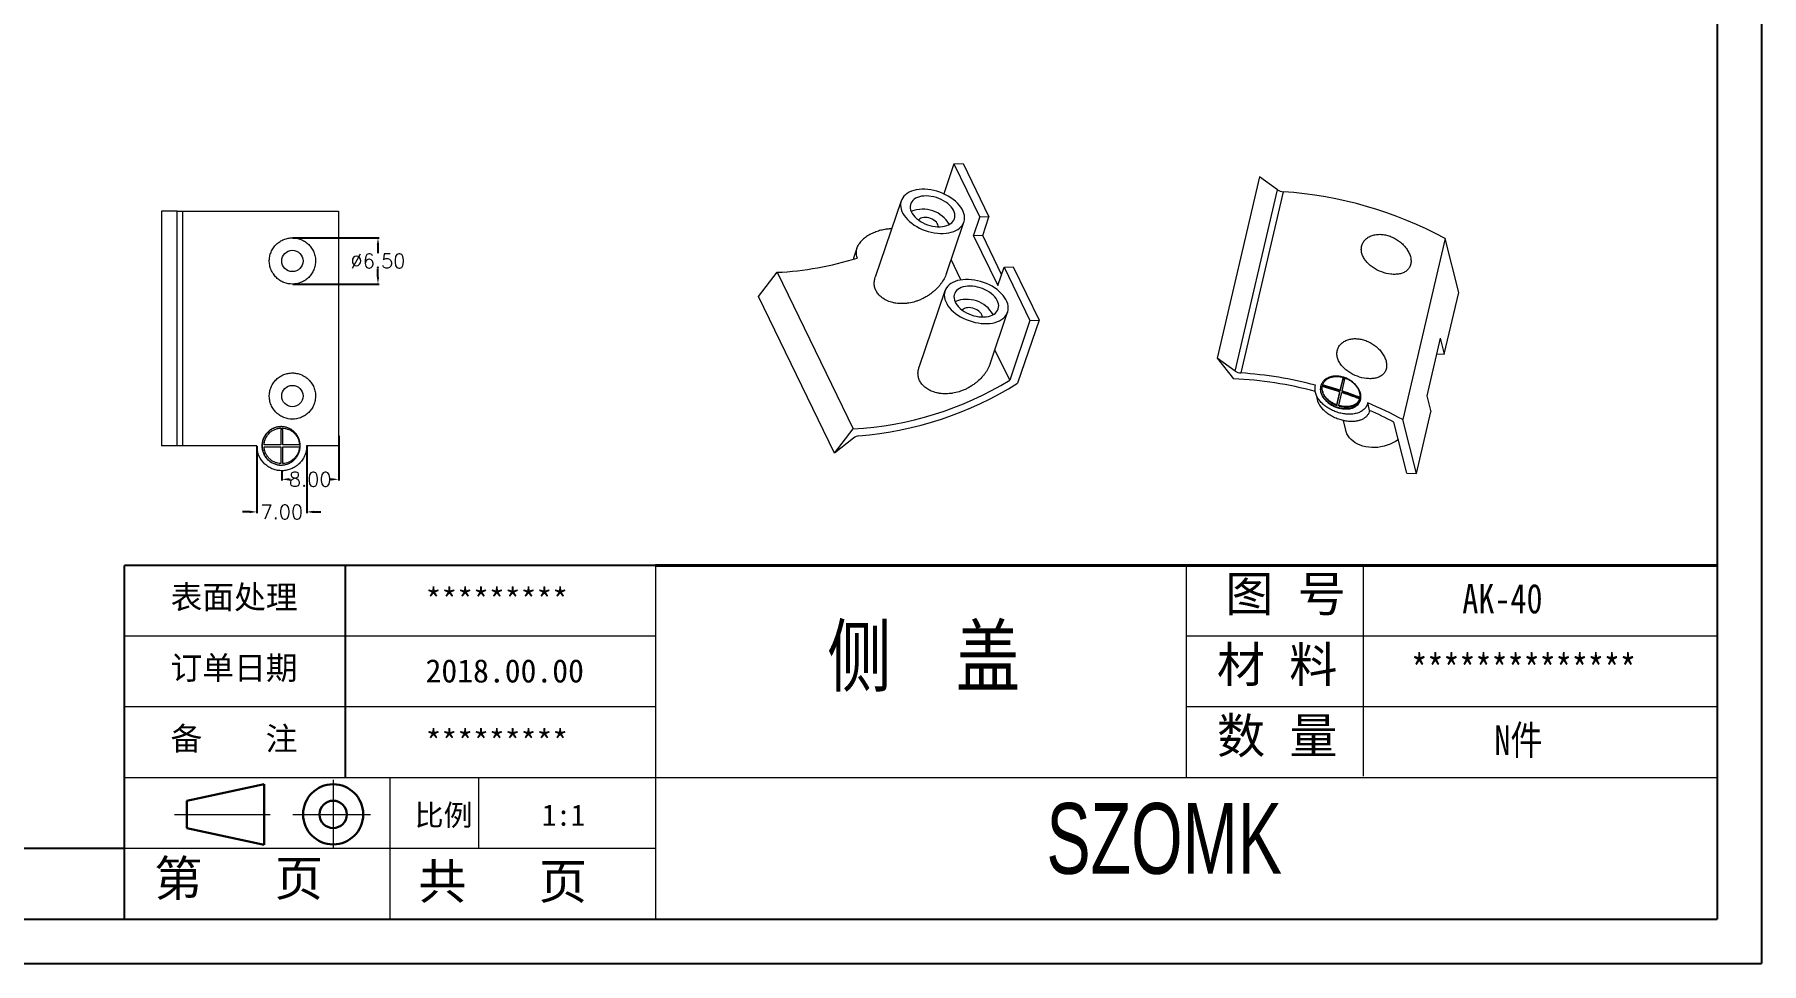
# Model space of a CAD drawing. Header units: inches. Extents: x 3440 to 5010, y 1126 to 1518.
# Drawn here: x 3566.6 to 3809.4, y 1125.7 to 1256.3 of the extents above; entities that cross this region are included whole.
import ezdxf

# ---------------------------------------------------------------- set-up
doc = ezdxf.new("R2010")
doc.units = ezdxf.units.IN
doc.header["$LTSCALE"] = 15
doc.linetypes.add('CENTER2', pattern=[28.575, 19.05, -3.175, 3.175, -3.175])
doc.layers.add('文字', color=81, linetype='Continuous')
for name, color, linetype, lineweight in [('粗实线', 7, 'Continuous', 30), ('细实线', 3, 'Continuous', 9), ('细点划线', 2, 'CENTER2', 9)]:
    doc.layers.add(name, color=color, linetype=linetype, lineweight=lineweight)
doc.styles.get("Standard").update_dxf_attribs({"font": 'txt', "bigfont": 'gbcbig.shx'})
doc.styles.add('宋体', font='', dxfattribs={"width": 0.8, "height": 3.5})
doc.styles.add('长仿宋', font='', dxfattribs={"width": 0.7, "height": 4})
doc.styles.get('宋体').set_extended_font_data('SimSun')
doc.styles.get('长仿宋').set_extended_font_data('SimSun')
doc.dimstyles.new('2.5', dxfattribs={"dimtxt": 2, "dimasz": 1, "dimexe": 0.18, "dimexo": 0.0625, "dimgap": 0.09, "dimtad": 0, "dimtih": 1, "dimtoh": 1, "dimzin": 0, "dimdsep": 46, "dimtxsty": 'Standard', "dimcen": 1, "dimadec": 0, "dimazin": 2, "dimtfac": 1, "dimtofl": 0, "dimtmove": 0, "dimatfit": 3, "dimfxl": 0, "dimtolj": 1, "dimtzin": 0, "dimarcsym": 0})

# ---------------------------------------------------------------- blocks, each defined once
blk = doc.blocks.new('*D382')
at = {"color": 0, "lineweight": -2, "transparency": 16777216}
for p, q in [((3597.85, 1198.39), (3597.85, 1188.98)), ((3604.85, 1198.39), (3604.85, 1188.98)), ((3596.85, 1189.16), (3595.85, 1189.16)), ((3605.85, 1189.16), (3606.85, 1189.16))]:
    blk.add_line(p, q, dxfattribs=at)
at = {"color": 0, "transparency": 16777216}
for points in [[(3596.85, 1189.33), (3596.85, 1188.99), (3597.85, 1189.16)], [(3605.85, 1189.33), (3605.85, 1188.99), (3604.85, 1189.16)]]:
    blk.add_solid(points, dxfattribs=at)
at = {"layer": 'Defpoints', "color": 0, "transparency": 16777216}
for p in [(3597.85, 1198.45), (3604.85, 1198.45), (3604.85, 1189.16)]:
    blk.add_point(p, dxfattribs=at)
at = {"color": 0, "transparency": 16777216, "insert": (3601.35, 1189.16), "char_height": 2, "attachment_point": 5}
blk.add_mtext('\\A1;7.00', dxfattribs=at)
blk = doc.blocks.new('*D387')
at = {"color": 0, "lineweight": -2, "transparency": 16777216}
for p, q in [((3602.91, 1227.7), (3615.05, 1227.7)), ((3614.87, 1226.7), (3614.87, 1225.54)), ((3614.87, 1222.2), (3614.87, 1223.36)), ((3602.91, 1221.2), (3615.05, 1221.2))]:
    blk.add_line(p, q, dxfattribs=at)
at = {"color": 0, "transparency": 16777216}
for points in [[(3614.71, 1226.7), (3615.04, 1226.7), (3614.87, 1227.7)], [(3614.71, 1222.2), (3615.04, 1222.2), (3614.87, 1221.2)]]:
    blk.add_solid(points, dxfattribs=at)
at = {"layer": 'Defpoints', "color": 0, "transparency": 16777216}
for p in [(3602.85, 1227.7), (3602.85, 1221.2), (3614.87, 1221.2)]:
    blk.add_point(p, dxfattribs=at)
at = {"color": 0, "transparency": 16777216, "insert": (3614.87, 1224.45), "char_height": 2, "attachment_point": 5}
blk.add_mtext('\\A1;%%C6.50', dxfattribs=at)
blk = doc.blocks.new('*D388')
at = {"color": 0, "lineweight": -2, "transparency": 16777216}
for p, q in [((3609.35, 1199.88), (3609.35, 1193.56)), ((3601.35, 1194.89), (3601.35, 1193.56)), ((3602.35, 1193.74), (3602.59, 1193.74)), ((3608.35, 1193.74), (3608.1, 1193.74))]:
    blk.add_line(p, q, dxfattribs=at)
at = {"color": 0, "transparency": 16777216}
for points in [[(3602.35, 1193.91), (3602.35, 1193.57), (3601.35, 1193.74)], [(3608.35, 1193.91), (3608.35, 1193.57), (3609.35, 1193.74)]]:
    blk.add_solid(points, dxfattribs=at)
at = {"layer": 'Defpoints', "color": 0, "transparency": 16777216}
for p in [(3609.35, 1199.94), (3601.35, 1194.95), (3609.35, 1193.74)]:
    blk.add_point(p, dxfattribs=at)
at = {"color": 0, "transparency": 16777216, "insert": (3605.35, 1193.74), "char_height": 2, "attachment_point": 5}
blk.add_mtext('\\A1;8.00', dxfattribs=at)

msp = doc.modelspace()

# ---------------------------------------------------------------- linework, layer by layer
for p, q in [((3809.392, 1386.93), (3809.392, 1125.657)), ((3803.171, 1380.709), (3803.171, 1131.877)), ((3653.872, 1181.644), (3579.223, 1181.644)), ((3579.223, 1131.877), (3579.223, 1181.644)), ((3610.327, 1151.784), (3610.327, 1181.644)), ((3579.223, 1141.831), (3449.438, 1141.831)), ((3449.438, 1131.877), (3803.171, 1131.877)), ((3439.877, 1125.657), (3809.392, 1125.657)), ((3439.877, 1125.657), (3610.949, 1125.657))]:
    msp.add_line(p, q)
at = {"color": 7, "linetype": 'Continuous', "lineweight": 15}
for p, q in [((3695.862, 1238.112), (3694.428, 1233.888)), ((3695.862, 1238.112), (3697.138, 1238.155)), ((3695.862, 1238.112), (3699.505, 1230.604)), ((3697.138, 1238.155), (3700.781, 1230.648)), ((3738.805, 1236.28), (3732.851, 1210.801)), ((3741.367, 1234.449), (3738.805, 1236.28)), ((3735.413, 1208.97), (3741.367, 1234.449)), ((3742.146, 1234.181), (3736.192, 1208.702)), ((3586.643, 1231.45), (3584.459, 1231.45)), ((3584.459, 1231.45), (3584.459, 1198.45)), ((3586.643, 1198.45), (3586.643, 1231.45)), ((3586.643, 1231.45), (3587.383, 1231.45)), ((3587.383, 1231.45), (3587.383, 1198.45)), ((3587.383, 1231.45), (3609.347, 1231.45)), ((3609.347, 1231.45), (3609.347, 1198.45)), ((3688.444, 1232.917), (3684.788, 1222.149)), ((3694.786, 1222.668), (3697.25, 1229.928)), ((3698.621, 1228), (3699.505, 1230.604)), ((3700.781, 1230.648), (3699.505, 1230.604)), ((3699.897, 1228.043), (3700.781, 1230.648)), ((3682.19, 1226.249), (3681.811, 1225.13)), ((3699.897, 1228.043), (3698.621, 1228)), ((3698.621, 1228), (3702.021, 1220.993)), ((3702.555, 1222.566), (3699.897, 1228.043)), ((3764.912, 1227.612), (3758.957, 1202.133)), ((3766.833, 1220.038), (3764.912, 1227.612)), ((3696.843, 1221.785), (3695.456, 1224.643)), ((3668.359, 1219.453), (3670.989, 1222.852)), ((3670.989, 1222.852), (3681.676, 1200.831)), ((3702.021, 1220.993), (3702.905, 1223.598)), ((3702.905, 1223.598), (3704.182, 1223.641)), ((3702.905, 1223.598), (3706.549, 1216.09)), ((3704.182, 1223.641), (3707.825, 1216.133)), ((3679.046, 1197.432), (3668.359, 1219.453)), ((3694.597, 1220.238), (3690.942, 1209.47)), ((3764.804, 1211.352), (3766.833, 1220.038)), ((3700.939, 1209.989), (3703.403, 1217.249)), ((3706.549, 1216.09), (3703.691, 1207.673)), ((3707.825, 1216.133), (3704.809, 1207.249)), ((3706.549, 1216.09), (3707.825, 1216.133)), ((3703.691, 1207.673), (3701.609, 1211.964)), ((3764.24, 1213.572), (3762.346, 1205.465)), ((3764.24, 1213.572), (3764.804, 1211.352)), ((3732.851, 1210.801), (3735.164, 1207.884)), ((3735.413, 1208.97), (3732.851, 1210.801)), ((3763.731, 1211.394), (3764.804, 1211.352)), ((3747.693, 1207.015), (3747.728, 1206.878)), ((3750.523, 1207.932), (3750.135, 1206.272)), ((3750.171, 1206.131), (3750.559, 1207.792)), ((3750.449, 1206.167), (3750.838, 1207.828)), ((3750.559, 1207.792), (3750.523, 1207.932)), ((3746.7, 1205.922), (3746.941, 1204.971)), ((3747.676, 1206.144), (3747.71, 1206.007)), ((3750.081, 1206.04), (3749.657, 1204.229)), ((3749.693, 1204.088), (3750.116, 1205.899)), ((3749.972, 1204.125), (3750.395, 1205.936)), ((3750.116, 1205.899), (3750.081, 1206.04)), ((3750.171, 1206.131), (3750.135, 1206.272)), ((3750.485, 1206.026), (3750.449, 1206.167)), ((3752.876, 1205.039), (3752.913, 1204.891)), ((3752.926, 1205.782), (3752.889, 1205.929)), ((3752.968, 1205.123), (3752.93, 1205.27)), ((3754.305, 1203.431), (3754.035, 1204.498)), ((3762.346, 1205.465), (3762.909, 1203.245)), ((3749.657, 1204.229), (3749.693, 1204.088)), ((3750.008, 1203.983), (3749.972, 1204.125)), ((3750.581, 1202.012), (3750.925, 1200.655)), ((3760.879, 1194.559), (3758.957, 1202.133)), ((3760.879, 1194.559), (3762.909, 1203.245)), ((3601.497, 1200.75), (3601.197, 1200.75)), ((3601.197, 1200.75), (3601.197, 1198.6)), ((3601.278, 1201.15), (3601.234, 1201.15)), ((3601.497, 1198.6), (3601.497, 1200.75)), ((3679.046, 1197.432), (3681.676, 1200.831)), ((3681.732, 1199.549), (3679.046, 1197.432)), ((3759.521, 1194.612), (3757.7, 1201.788)), ((3586.643, 1198.45), (3584.459, 1198.45)), ((3587.383, 1198.45), (3586.643, 1198.45)), ((3597.847, 1198.45), (3587.383, 1198.45)), ((3601.197, 1198.6), (3598.852, 1198.6)), ((3598.852, 1198.3), (3601.197, 1198.3)), ((3601.197, 1198.3), (3601.197, 1195.954)), ((3603.843, 1198.6), (3601.497, 1198.6)), ((3601.497, 1195.954), (3601.497, 1198.3)), ((3601.497, 1198.3), (3603.843, 1198.3)), ((3609.347, 1198.45), (3604.847, 1198.45)), ((3601.235, 1195.75), (3601.279, 1195.75)), ((3759.521, 1194.612), (3760.879, 1194.559))]:
    msp.add_line(p, q, dxfattribs=at)
at = {"color": 7, "linetype": 'Continuous', "lineweight": 15, "flags": 128}
for points in [[(3694.353, 1228.32), (3694.749, 1228.347), (3695.128, 1228.403), (3695.486, 1228.486), (3695.821, 1228.595), (3696.128, 1228.731), (3696.406, 1228.89), (3696.652, 1229.072), (3696.863, 1229.276), (3697.037, 1229.499), (3697.174, 1229.74), (3697.272, 1229.996), (3697.329, 1230.264), (3697.346, 1230.544), (3697.322, 1230.831), (3697.258, 1231.123), (3697.154, 1231.419), (3697.01, 1231.714), (3696.829, 1232.007), (3696.612, 1232.294), (3696.361, 1232.573), (3696.078, 1232.842), (3695.766, 1233.099), (3695.427, 1233.34), (3695.065, 1233.563), (3694.683, 1233.768), (3694.284, 1233.951), (3693.872, 1234.111), (3693.451, 1234.247), (3693.025, 1234.357), (3692.597, 1234.441), (3692.171, 1234.497), (3691.751, 1234.525), (3691.341, 1234.526), (3690.945, 1234.498), (3690.566, 1234.443), (3690.208, 1234.36), (3689.873, 1234.25), (3689.566, 1234.115), (3689.288, 1233.956), (3689.043, 1233.773), (3688.832, 1233.57), (3688.657, 1233.346), (3688.52, 1233.106), (3688.422, 1232.85), (3688.365, 1232.581), (3688.348, 1232.302), (3688.372, 1232.015), (3688.436, 1231.722), (3688.541, 1231.427), (3688.684, 1231.132), (3688.865, 1230.839), (3689.082, 1230.552), (3689.333, 1230.272), (3689.616, 1230.003), (3689.928, 1229.747), (3690.267, 1229.506), (3690.629, 1229.282), (3691.011, 1229.078), (3691.41, 1228.895), (3691.822, 1228.735), (3692.243, 1228.599), (3692.669, 1228.489), (3693.098, 1228.405), (3693.523, 1228.349), (3693.943, 1228.32), (3694.353, 1228.32)], [(3693.9, 1229.254), (3694.231, 1229.28), (3694.543, 1229.333), (3694.834, 1229.414), (3695.099, 1229.521), (3695.335, 1229.653), (3695.538, 1229.807), (3695.706, 1229.983), (3695.836, 1230.178), (3695.928, 1230.389), (3695.98, 1230.613), (3695.991, 1230.848), (3695.96, 1231.09), (3695.89, 1231.337), (3695.779, 1231.585), (3695.63, 1231.831), (3695.445, 1232.071), (3695.227, 1232.303), (3694.977, 1232.524), (3694.699, 1232.73), (3694.397, 1232.919), (3694.075, 1233.089), (3693.737, 1233.236), (3693.388, 1233.361), (3693.031, 1233.46), (3692.672, 1233.532), (3692.315, 1233.577), (3691.966, 1233.594), (3691.627, 1233.582), (3691.305, 1233.543), (3691.002, 1233.476), (3690.724, 1233.381), (3690.474, 1233.262), (3690.254, 1233.118), (3690.068, 1232.953), (3689.918, 1232.767), (3689.807, 1232.564), (3689.735, 1232.346), (3689.704, 1232.116), (3689.714, 1231.877), (3689.764, 1231.632), (3689.855, 1231.384), (3689.985, 1231.137), (3690.152, 1230.894), (3690.354, 1230.657), (3690.589, 1230.431), (3690.853, 1230.217), (3691.143, 1230.019), (3691.456, 1229.839), (3691.786, 1229.68), (3692.13, 1229.544), (3692.484, 1229.432), (3692.843, 1229.346), (3693.201, 1229.288), (3693.555, 1229.257), (3693.9, 1229.254)], [(3693.667, 1229.253), (3693.655, 1229.397), (3693.603, 1229.566), (3693.511, 1229.736), (3693.381, 1229.9), (3693.218, 1230.054), (3693.026, 1230.195), (3692.811, 1230.317), (3692.579, 1230.418), (3692.336, 1230.494), (3692.09, 1230.543), (3691.848, 1230.564), (3691.616, 1230.556), (3691.401, 1230.52), (3691.21, 1230.456), (3691.047, 1230.366), (3690.919, 1230.253), (3690.876, 1230.2)], [(3700.506, 1215.641), (3700.902, 1215.668), (3701.281, 1215.724), (3701.64, 1215.807), (3701.974, 1215.916), (3702.281, 1216.051), (3702.559, 1216.211), (3702.805, 1216.393), (3703.016, 1216.597), (3703.19, 1216.82), (3703.327, 1217.061), (3703.425, 1217.317), (3703.482, 1217.585), (3703.499, 1217.864), (3703.475, 1218.152), (3703.411, 1218.444), (3703.307, 1218.739), (3703.163, 1219.035), (3702.982, 1219.327), (3702.765, 1219.615), (3702.514, 1219.894), (3702.231, 1220.163), (3701.919, 1220.42), (3701.58, 1220.661), (3701.218, 1220.884), (3700.836, 1221.089), (3700.437, 1221.272), (3700.026, 1221.432), (3699.604, 1221.568), (3699.178, 1221.678), (3698.75, 1221.762), (3698.324, 1221.818), (3697.904, 1221.846), (3697.494, 1221.847), (3697.098, 1221.819), (3696.719, 1221.764), (3696.361, 1221.681), (3696.026, 1221.571), (3695.719, 1221.436), (3695.441, 1221.277), (3695.196, 1221.094), (3694.985, 1220.89), (3694.81, 1220.667), (3694.673, 1220.427), (3694.576, 1220.171), (3694.518, 1219.902), (3694.501, 1219.623), (3694.525, 1219.336), (3694.589, 1219.043), (3694.694, 1218.748), (3694.837, 1218.453), (3695.018, 1218.16), (3695.235, 1217.873), (3695.486, 1217.593), (3695.769, 1217.324), (3696.081, 1217.068), (3696.42, 1216.827), (3696.782, 1216.603), (3697.164, 1216.399), (3697.563, 1216.216), (3697.975, 1216.056), (3698.396, 1215.92), (3698.822, 1215.81), (3699.251, 1215.726), (3699.676, 1215.67), (3700.096, 1215.641), (3700.506, 1215.641)], [(3700.053, 1216.575), (3700.384, 1216.601), (3700.696, 1216.654), (3700.987, 1216.735), (3701.252, 1216.842), (3701.488, 1216.973), (3701.691, 1217.128), (3701.859, 1217.304), (3701.989, 1217.499), (3702.081, 1217.71), (3702.133, 1217.934), (3702.144, 1218.169), (3702.113, 1218.411), (3702.043, 1218.658), (3701.932, 1218.906), (3701.783, 1219.152), (3701.598, 1219.392), (3701.38, 1219.624), (3701.13, 1219.845), (3700.852, 1220.051), (3700.55, 1220.24), (3700.228, 1220.409), (3699.89, 1220.557), (3699.541, 1220.682), (3699.184, 1220.781), (3698.825, 1220.853), (3698.468, 1220.898), (3698.119, 1220.915), (3697.78, 1220.903), (3697.458, 1220.864), (3697.155, 1220.796), (3696.877, 1220.702), (3696.627, 1220.583), (3696.407, 1220.439), (3696.221, 1220.274), (3696.071, 1220.088), (3695.96, 1219.885), (3695.888, 1219.667), (3695.857, 1219.437), (3695.867, 1219.198), (3695.917, 1218.953), (3696.008, 1218.705), (3696.138, 1218.458), (3696.305, 1218.215), (3696.507, 1217.978), (3696.742, 1217.752), (3697.006, 1217.538), (3697.296, 1217.34), (3697.609, 1217.16), (3697.939, 1217.001), (3698.284, 1216.865), (3698.637, 1216.753), (3698.996, 1216.667), (3699.354, 1216.609), (3699.708, 1216.578), (3700.053, 1216.575)], [(3699.82, 1216.574), (3699.808, 1216.718), (3699.756, 1216.887), (3699.664, 1217.056), (3699.534, 1217.221), (3699.371, 1217.375), (3699.179, 1217.516), (3698.964, 1217.638), (3698.732, 1217.739), (3698.489, 1217.815), (3698.243, 1217.864), (3698.001, 1217.885), (3697.769, 1217.877), (3697.554, 1217.84), (3697.363, 1217.776), (3697.2, 1217.687), (3697.072, 1217.574), (3697.029, 1217.521)], [(3747.476, 1207.002), (3747.466, 1206.973), (3747.456, 1206.945)], [(3752.787, 1204.417), (3752.806, 1204.444), (3752.824, 1204.471)], [(3758.323, 1199.334), (3758.293, 1199.313), (3757.939, 1199.077), (3757.562, 1198.866), (3757.166, 1198.682), (3756.754, 1198.526), (3756.331, 1198.399), (3755.899, 1198.303), (3755.463, 1198.239), (3755.026, 1198.208), (3754.594, 1198.208), (3754.169, 1198.241), (3753.755, 1198.307), (3753.356, 1198.404), (3752.977, 1198.532), (3752.619, 1198.689), (3752.287, 1198.875), (3751.984, 1199.087), (3751.712, 1199.323), (3751.473, 1199.582), (3751.271, 1199.861), (3751.106, 1200.158), (3750.98, 1200.469), (3750.925, 1200.655)]]:
    msp.add_lwpolyline(points, dxfattribs=at)
at = {"color": 7, "linetype": 'Continuous', "lineweight": 15}
for centre in [(3602.847, 1224.45), (3602.847, 1205.45)]:
    msp.add_circle(centre, 1.5, dxfattribs=at)
for centre, radius, start, end in [((3742.242, 1235.724), 1.546, 235.56174, 266.44661), ((3738.428, 1178.559), 55.745, 61.63485, 86.1755), ((3691.495, 1227.438), 4.294, 29.93144, 112.56965), ((3669.003, 1266.593), 43.785, 272.59932, 287.626), ((3697.648, 1214.759), 4.294, 29.93144, 112.56965), ((3679.109, 1247.928), 47.167, 273.11884, 301.41075), ((3678.453, 1249.405), 49.717, 274.67161, 302.01371), ((3732.67, 1153.895), 54.046, 74.98137, 87.35442), ((3736.288, 1210.245), 1.546, 235.56174, 266.44661), ((3732.299, 1152.28), 56.556, 75.26731, 86.05319), ((3732.189, 1151.62), 57.286, 71.80113, 74.35386), ((3732.243, 1151.852), 57.286, 71.80113, 74.35386), ((3732.298, 1152.077), 56.932, 71.70385, 74.27485), ((3732.801, 1154.037), 56.734, 71.46297, 71.79784), ((3732.856, 1154.264), 56.379, 71.4317, 71.70043), ((3732.612, 1152.884), 55.953, 68.76723, 71.46876), ((3732.667, 1153.116), 55.953, 68.76723, 71.46876), ((3732.731, 1153.365), 55.573, 68.64543, 71.369), ((3734.375, 1157.267), 51.159, 61.28076, 67.4001), ((3734.673, 1158.539), 48.997, 61.96791, 66.37921), ((3682.621, 1198.425), 1.433, 94.75812, 128.33286)]:
    msp.add_arc(centre, radius, start, end, dxfattribs=at)
for points, knots in [([(3687.097, 1228.951), (3686.98, 1228.952), (3686.66, 1228.954), (3686.089, 1228.878), (3685.403, 1228.724), (3684.698, 1228.484), (3684.023, 1228.168), (3683.413, 1227.787), (3682.9, 1227.354), (3682.509, 1226.9), (3682.243, 1226.43), (3682.098, 1225.975), (3682.071, 1225.531), (3682.132, 1225.161), (3682.226, 1224.946), (3682.261, 1224.863)], [0, 0, 0, 0, 0.0451714, 0.1237915, 0.2125935, 0.3013868, 0.3932882, 0.4851412, 0.5715174, 0.657841, 0.73556, 0.8132492, 0.8843447, 0.9554297, 1, 1, 1, 1]), ([(3602.847, 1221.2), (3603.25, 1221.2), (3603.635, 1221.272), (3604.19, 1221.483), (3604.372, 1221.572), (3604.713, 1221.781), (3604.875, 1221.901), (3605.178, 1222.175), (3605.321, 1222.331), (3605.575, 1222.67), (3605.687, 1222.853), (3605.876, 1223.25), (3605.952, 1223.462), (3606.031, 1223.787), (3606.052, 1223.898), (3606.083, 1224.124), (3606.092, 1224.239), (3606.103, 1224.583), (3606.085, 1224.81), (3606.003, 1225.258), (3605.939, 1225.476), (3605.772, 1225.885), (3605.667, 1226.08), (3605.429, 1226.435), (3605.294, 1226.599), (3605, 1226.894), (3604.842, 1227.023), (3604.508, 1227.251), (3604.33, 1227.349), (3603.965, 1227.508), (3603.777, 1227.57), (3603.391, 1227.66), (3603.191, 1227.687), (3602.794, 1227.705), (3602.595, 1227.696), (3602.197, 1227.64), (3601.995, 1227.593), (3601.606, 1227.46), (3601.418, 1227.376), (3601.055, 1227.169), (3600.878, 1227.044), (3600.553, 1226.761), (3600.404, 1226.604), (3600.136, 1226.255), (3600.017, 1226.062), (3599.822, 1225.658), (3599.745, 1225.446), (3599.636, 1225.002), (3599.605, 1224.773), (3599.592, 1224.317), (3599.61, 1224.085), (3599.693, 1223.636), (3599.757, 1223.418), (3599.93, 1222.999), (3600.038, 1222.8), (3600.288, 1222.434), (3600.432, 1222.264), (3600.745, 1221.962), (3600.913, 1221.829), (3601.272, 1221.599), (3601.46, 1221.503), (3602.037, 1221.275), (3602.445, 1221.2), (3602.847, 1221.2)], [0, 0, 0, 0, 0.0625, 0.0625, 0.09375, 0.09375, 0.125, 0.125, 0.15625, 0.15625, 0.1875, 0.1875, 0.21875, 0.21875, 0.234375, 0.234375, 0.25, 0.25, 0.28125, 0.28125, 0.3125, 0.3125, 0.34375, 0.34375, 0.375, 0.375, 0.40625, 0.40625, 0.4375, 0.4375, 0.46875, 0.46875, 0.5, 0.5, 0.53125, 0.53125, 0.5625, 0.5625, 0.59375, 0.59375, 0.625, 0.625, 0.65625, 0.65625, 0.6875, 0.6875, 0.71875, 0.71875, 0.75, 0.75, 0.78125, 0.78125, 0.8125, 0.8125, 0.84375, 0.84375, 0.875, 0.875, 0.90625, 0.90625, 0.9375, 0.9375, 1, 1, 1, 1]), ([(3756.006, 1222.901), (3756.432, 1222.744), (3756.855, 1222.642), (3757.486, 1222.571), (3757.697, 1222.561), (3758.1, 1222.572), (3758.295, 1222.593), (3758.671, 1222.667), (3758.854, 1222.721), (3759.189, 1222.864), (3759.342, 1222.952), (3759.619, 1223.169), (3759.739, 1223.295), (3759.884, 1223.508), (3759.927, 1223.583), (3760.001, 1223.742), (3760.032, 1223.827), (3760.105, 1224.088), (3760.127, 1224.271), (3760.119, 1224.657), (3760.089, 1224.856), (3759.981, 1225.253), (3759.903, 1225.453), (3759.71, 1225.839), (3759.595, 1226.028), (3759.331, 1226.391), (3759.185, 1226.562), (3758.867, 1226.885), (3758.694, 1227.039), (3758.332, 1227.318), (3758.143, 1227.445), (3757.748, 1227.673), (3757.541, 1227.774), (3757.123, 1227.945), (3756.911, 1228.015), (3756.48, 1228.123), (3756.259, 1228.161), (3755.825, 1228.2), (3755.612, 1228.201), (3755.194, 1228.168), (3754.986, 1228.132), (3754.595, 1228.023), (3754.411, 1227.951), (3754.069, 1227.769), (3753.909, 1227.658), (3753.634, 1227.408), (3753.516, 1227.268), (3753.323, 1226.959), (3753.249, 1226.792), (3753.153, 1226.444), (3753.129, 1226.259), (3753.134, 1225.886), (3753.162, 1225.699), (3753.267, 1225.32), (3753.343, 1225.132), (3753.538, 1224.769), (3753.658, 1224.59), (3753.93, 1224.253), (3754.082, 1224.094), (3754.416, 1223.793), (3754.597, 1223.652), (3755.162, 1223.269), (3755.579, 1223.058), (3756.006, 1222.901)], [0, 0, 0, 0, 0.0625, 0.0625, 0.09375, 0.09375, 0.125, 0.125, 0.15625, 0.15625, 0.1875, 0.1875, 0.21875, 0.21875, 0.234375, 0.234375, 0.25, 0.25, 0.28125, 0.28125, 0.3125, 0.3125, 0.34375, 0.34375, 0.375, 0.375, 0.40625, 0.40625, 0.4375, 0.4375, 0.46875, 0.46875, 0.5, 0.5, 0.53125, 0.53125, 0.5625, 0.5625, 0.59375, 0.59375, 0.625, 0.625, 0.65625, 0.65625, 0.6875, 0.6875, 0.71875, 0.71875, 0.75, 0.75, 0.78125, 0.78125, 0.8125, 0.8125, 0.84375, 0.84375, 0.875, 0.875, 0.90625, 0.90625, 0.9375, 0.9375, 1, 1, 1, 1]), ([(3681.823, 1225.126), (3681.787, 1225.034), (3681.732, 1224.896), (3681.729, 1224.756), (3681.727, 1224.71)], [0, 0, 0, 0, 0.6690838, 1, 1, 1, 1]), ([(3690.863, 1218.892), (3690.718, 1218.84), (3690.278, 1218.682), (3689.665, 1218.541), (3689.05, 1218.465), (3688.588, 1218.443), (3688.132, 1218.456), (3687.68, 1218.506), (3687.259, 1218.589), (3686.744, 1218.737), (3686.281, 1218.938), (3685.878, 1219.184), (3685.529, 1219.446), (3685.24, 1219.738), (3685.014, 1220.056), (3684.833, 1220.381), (3684.713, 1220.722), (3684.655, 1221.074), (3684.638, 1221.429), (3684.678, 1221.789), (3684.761, 1222.058), (3684.789, 1222.149)], [0, 0, 0, 0, 0.0464831, 0.1409081, 0.1889965, 0.2354894, 0.2829853, 0.330477, 0.3790663, 0.4208518, 0.5061078, 0.549734, 0.5878157, 0.6653897, 0.7049943, 0.7413925, 0.8154506, 0.8531995, 0.8892978, 0.9626805, 1, 1, 1, 1]), ([(3694.786, 1222.668), (3694.743, 1222.551), (3694.61, 1222.19), (3694.349, 1221.716), (3694.034, 1221.258), (3693.679, 1220.813), (3693.275, 1220.396), (3692.8, 1219.991), (3692.383, 1219.681), (3691.907, 1219.382), (3691.401, 1219.112), (3691.043, 1218.965), (3690.863, 1218.892)], [0, 0, 0, 0, 0.0726653, 0.2244602, 0.3017221, 0.3777099, 0.5315972, 0.6095852, 0.7052346, 0.8016152, 0.9003767, 1, 1, 1, 1]), ([(3752.577, 1208.231), (3753.004, 1208.074), (3753.427, 1207.972), (3754.058, 1207.901), (3754.268, 1207.891), (3754.672, 1207.902), (3754.867, 1207.923), (3755.243, 1207.997), (3755.426, 1208.051), (3755.76, 1208.194), (3755.914, 1208.282), (3756.191, 1208.499), (3756.311, 1208.625), (3756.456, 1208.838), (3756.498, 1208.914), (3756.572, 1209.073), (3756.604, 1209.157), (3756.677, 1209.418), (3756.699, 1209.601), (3756.691, 1209.988), (3756.66, 1210.187), (3756.553, 1210.583), (3756.475, 1210.783), (3756.282, 1211.17), (3756.166, 1211.358), (3755.902, 1211.721), (3755.757, 1211.892), (3755.439, 1212.216), (3755.266, 1212.369), (3754.904, 1212.648), (3754.715, 1212.775), (3754.32, 1213.003), (3754.113, 1213.105), (3753.695, 1213.275), (3753.482, 1213.345), (3753.051, 1213.453), (3752.83, 1213.491), (3752.397, 1213.53), (3752.184, 1213.532), (3751.766, 1213.498), (3751.558, 1213.462), (3751.166, 1213.353), (3750.983, 1213.281), (3750.641, 1213.099), (3750.481, 1212.988), (3750.206, 1212.738), (3750.088, 1212.598), (3749.894, 1212.289), (3749.821, 1212.122), (3749.725, 1211.774), (3749.701, 1211.589), (3749.706, 1211.217), (3749.734, 1211.029), (3749.839, 1210.65), (3749.915, 1210.462), (3750.11, 1210.099), (3750.229, 1209.921), (3750.502, 1209.583), (3750.654, 1209.424), (3750.988, 1209.123), (3751.169, 1208.982), (3751.734, 1208.599), (3752.151, 1208.388), (3752.577, 1208.231)], [0, 0, 0, 0, 0.0625, 0.0625, 0.09375, 0.09375, 0.125, 0.125, 0.15625, 0.15625, 0.1875, 0.1875, 0.21875, 0.21875, 0.234375, 0.234375, 0.25, 0.25, 0.28125, 0.28125, 0.3125, 0.3125, 0.34375, 0.34375, 0.375, 0.375, 0.40625, 0.40625, 0.4375, 0.4375, 0.46875, 0.46875, 0.5, 0.5, 0.53125, 0.53125, 0.5625, 0.5625, 0.59375, 0.59375, 0.625, 0.625, 0.65625, 0.65625, 0.6875, 0.6875, 0.71875, 0.71875, 0.75, 0.75, 0.78125, 0.78125, 0.8125, 0.8125, 0.84375, 0.84375, 0.875, 0.875, 0.90625, 0.90625, 0.9375, 0.9375, 1, 1, 1, 1]), ([(3697.016, 1206.213), (3696.871, 1206.161), (3696.431, 1206.003), (3695.818, 1205.862), (3695.203, 1205.786), (3694.741, 1205.764), (3694.286, 1205.777), (3693.833, 1205.827), (3693.412, 1205.91), (3692.897, 1206.058), (3692.434, 1206.259), (3692.031, 1206.504), (3691.682, 1206.767), (3691.393, 1207.059), (3691.167, 1207.376), (3690.986, 1207.702), (3690.866, 1208.043), (3690.808, 1208.395), (3690.791, 1208.75), (3690.831, 1209.11), (3690.914, 1209.379), (3690.942, 1209.47)], [0, 0, 0, 0, 0.04648307, 0.14090806, 0.1889965, 0.23548941, 0.28298527, 0.33047698, 0.37906628, 0.42085176, 0.50610783, 0.54973403, 0.58781574, 0.66538966, 0.70499427, 0.7413925, 0.81545059, 0.85319953, 0.88929779, 0.96268049, 1, 1, 1, 1]), ([(3700.939, 1209.989), (3700.896, 1209.872), (3700.763, 1209.511), (3700.502, 1209.037), (3700.187, 1208.579), (3699.832, 1208.134), (3699.428, 1207.717), (3698.953, 1207.312), (3698.536, 1207.002), (3698.06, 1206.702), (3697.554, 1206.432), (3697.196, 1206.286), (3697.016, 1206.213)], [0, 0, 0, 0, 0.0726653, 0.2244602, 0.3017221, 0.3777099, 0.5315972, 0.6095852, 0.7052346, 0.8016152, 0.9003767, 1, 1, 1, 1]), ([(3602.847, 1202.2), (3603.25, 1202.2), (3603.635, 1202.272), (3604.19, 1202.483), (3604.372, 1202.572), (3604.713, 1202.781), (3604.875, 1202.901), (3605.178, 1203.175), (3605.321, 1203.331), (3605.575, 1203.67), (3605.687, 1203.853), (3605.876, 1204.25), (3605.952, 1204.462), (3606.031, 1204.787), (3606.052, 1204.898), (3606.083, 1205.124), (3606.092, 1205.239), (3606.103, 1205.583), (3606.085, 1205.81), (3606.003, 1206.258), (3605.939, 1206.476), (3605.772, 1206.885), (3605.667, 1207.08), (3605.429, 1207.435), (3605.294, 1207.599), (3605, 1207.894), (3604.842, 1208.023), (3604.508, 1208.251), (3604.33, 1208.349), (3603.965, 1208.508), (3603.777, 1208.57), (3603.391, 1208.66), (3603.191, 1208.687), (3602.794, 1208.705), (3602.595, 1208.696), (3602.197, 1208.64), (3601.995, 1208.593), (3601.606, 1208.46), (3601.418, 1208.376), (3601.055, 1208.169), (3600.878, 1208.044), (3600.553, 1207.761), (3600.404, 1207.604), (3600.136, 1207.255), (3600.017, 1207.062), (3599.822, 1206.658), (3599.745, 1206.446), (3599.636, 1206.002), (3599.605, 1205.773), (3599.592, 1205.317), (3599.61, 1205.085), (3599.693, 1204.636), (3599.757, 1204.418), (3599.93, 1203.999), (3600.038, 1203.8), (3600.288, 1203.434), (3600.432, 1203.264), (3600.745, 1202.962), (3600.913, 1202.829), (3601.272, 1202.599), (3601.46, 1202.503), (3602.037, 1202.275), (3602.445, 1202.2), (3602.847, 1202.2)], [0, 0, 0, 0, 0.0625, 0.0625, 0.09375, 0.09375, 0.125, 0.125, 0.15625, 0.15625, 0.1875, 0.1875, 0.21875, 0.21875, 0.234375, 0.234375, 0.25, 0.25, 0.28125, 0.28125, 0.3125, 0.3125, 0.34375, 0.34375, 0.375, 0.375, 0.40625, 0.40625, 0.4375, 0.4375, 0.46875, 0.46875, 0.5, 0.5, 0.53125, 0.53125, 0.5625, 0.5625, 0.59375, 0.59375, 0.625, 0.625, 0.65625, 0.65625, 0.6875, 0.6875, 0.71875, 0.71875, 0.75, 0.75, 0.78125, 0.78125, 0.8125, 0.8125, 0.84375, 0.84375, 0.875, 0.875, 0.90625, 0.90625, 0.9375, 0.9375, 1, 1, 1, 1]), ([(3754.035, 1204.498), (3753.99, 1204.308), (3753.92, 1204.134), (3753.729, 1203.815), (3753.607, 1203.67), (3753.327, 1203.42), (3753.167, 1203.313), (3752.817, 1203.136), (3752.629, 1203.066), (3752.229, 1202.961), (3752.017, 1202.926), (3751.585, 1202.89), (3751.363, 1202.888), (3750.908, 1202.916), (3750.676, 1202.946), (3750.216, 1203.034), (3749.986, 1203.093), (3749.526, 1203.241), (3749.299, 1203.33), (3748.861, 1203.532), (3748.649, 1203.646), (3748.239, 1203.903), (3748.043, 1204.045), (3747.685, 1204.347), (3747.521, 1204.509), (3747.074, 1205.029), (3746.855, 1205.408), (3746.673, 1206.001), (3746.638, 1206.198), (3746.62, 1206.59), (3746.637, 1206.787), (3746.682, 1206.976)], [0, 0, 0, 0, 0.0625, 0.0625, 0.125, 0.125, 0.1875, 0.1875, 0.25, 0.25, 0.3125, 0.3125, 0.375, 0.375, 0.4375, 0.4375, 0.5, 0.5, 0.5625, 0.5625, 0.625, 0.625, 0.6875, 0.6875, 0.75, 0.75, 0.875, 0.875, 0.9375, 0.9375, 1, 1, 1, 1]), ([(3747.468, 1206.94), (3747.45, 1206.898), (3747.371, 1206.722), (3747.352, 1206.372), (3747.415, 1205.917), (3747.601, 1205.465), (3747.887, 1205.041), (3748.258, 1204.657), (3748.695, 1204.324), (3749.181, 1204.049), (3749.699, 1203.84), (3750.231, 1203.697), (3750.763, 1203.627), (3751.279, 1203.633), (3751.765, 1203.717), (3752.199, 1203.887), (3752.553, 1204.118), (3752.71, 1204.328), (3752.78, 1204.423)], [0, 0, 0, 0, 0.0204176, 0.0865349, 0.1526442, 0.2187527, 0.2848557, 0.3509475, 0.4170351, 0.4827318, 0.549201, 0.6152766, 0.6813515, 0.7474323, 0.8135142, 0.8796117, 0.9457246, 1, 1, 1, 1]), ([(3753.064, 1205.085), (3753.057, 1205.034), (3753.046, 1204.983), (3753.015, 1204.863), (3752.992, 1204.794), (3752.95, 1204.694), (3752.935, 1204.662), (3752.902, 1204.597), (3752.884, 1204.565), (3752.828, 1204.474), (3752.787, 1204.416), (3752.718, 1204.333), (3752.694, 1204.306), (3752.643, 1204.254), (3752.616, 1204.228), (3752.536, 1204.156), (3752.479, 1204.111), (3752.387, 1204.048), (3752.356, 1204.028), (3752.291, 1203.989), (3752.258, 1203.97), (3752.158, 1203.918), (3752.088, 1203.887), (3751.98, 1203.845), (3751.943, 1203.832), (3751.867, 1203.807), (3751.828, 1203.795), (3751.714, 1203.764), (3751.635, 1203.747), (3751.514, 1203.725), (3751.474, 1203.719), (3751.391, 1203.708), (3751.348, 1203.704), (3751.223, 1203.693), (3751.139, 1203.688), (3750.967, 1203.687), (3750.879, 1203.689), (3750.616, 1203.705), (3750.439, 1203.729), (3750.172, 1203.782), (3750.083, 1203.803), (3749.95, 1203.838), (3749.906, 1203.851), (3749.818, 1203.877), (3749.775, 1203.891), (3749.551, 1203.966), (3749.378, 1204.036), (3749.128, 1204.157), (3749.046, 1204.2), (3748.885, 1204.291), (3748.807, 1204.338), (3748.651, 1204.441), (3748.576, 1204.494), (3748.467, 1204.577), (3748.431, 1204.605), (3748.361, 1204.663), (3748.327, 1204.692), (3748.225, 1204.782), (3748.16, 1204.845), (3748.067, 1204.94), (3748.037, 1204.973), (3747.979, 1205.038), (3747.952, 1205.071), (3747.868, 1205.173), (3747.817, 1205.242), (3747.722, 1205.383), (3747.679, 1205.454), (3747.6, 1205.601), (3747.565, 1205.675), (3747.504, 1205.824), (3747.478, 1205.898), (3747.435, 1206.051), (3747.418, 1206.127), (3747.395, 1206.279), (3747.389, 1206.354), (3747.383, 1206.581), (3747.4, 1206.729), (3747.455, 1206.943), (3747.478, 1207.013), (3747.534, 1207.148), (3747.567, 1207.215), (3747.642, 1207.343), (3747.684, 1207.404), (3747.776, 1207.522), (3747.827, 1207.579), (3747.936, 1207.686), (3747.994, 1207.736), (3748.117, 1207.831), (3748.183, 1207.875), (3748.319, 1207.956), (3748.391, 1207.993), (3748.501, 1208.044), (3748.539, 1208.06), (3748.616, 1208.09), (3748.656, 1208.104), (3748.773, 1208.144), (3748.853, 1208.166), (3748.977, 1208.195), (3749.019, 1208.203), (3749.104, 1208.218), (3749.147, 1208.225), (3749.275, 1208.243), (3749.362, 1208.25), (3749.493, 1208.256), (3749.538, 1208.258), (3749.627, 1208.258), (3749.672, 1208.257), (3749.805, 1208.252), (3749.895, 1208.246), (3750.074, 1208.225), (3750.165, 1208.211), (3750.433, 1208.158), (3750.612, 1208.109), (3750.786, 1208.047), (3750.961, 1207.986), (3751.131, 1207.911), (3751.379, 1207.781), (3751.46, 1207.735), (3751.619, 1207.637), (3751.695, 1207.586), (3751.847, 1207.477), (3751.92, 1207.42), (3752.026, 1207.331), (3752.061, 1207.301), (3752.129, 1207.24), (3752.162, 1207.209), (3752.262, 1207.112), (3752.325, 1207.046), (3752.414, 1206.944), (3752.444, 1206.909), (3752.5, 1206.84), (3752.527, 1206.806), (3752.608, 1206.697), (3752.659, 1206.623), (3752.728, 1206.511), (3752.75, 1206.474), (3752.793, 1206.399), (3752.812, 1206.361), (3752.871, 1206.244), (3752.906, 1206.166), (3752.951, 1206.049), (3752.965, 1206.01), (3752.991, 1205.931), (3753.002, 1205.893), (3753.035, 1205.772), (3753.051, 1205.693), (3753.069, 1205.575), (3753.073, 1205.536), (3753.08, 1205.458), (3753.082, 1205.42), (3753.085, 1205.28), (3753.079, 1205.181), (3753.064, 1205.085)], [0.2391282, 0.2391282, 0.2391282, 0.2391282, 0.25, 0.25, 0.265625, 0.265625, 0.2734375, 0.2734375, 0.28125, 0.28125, 0.296875, 0.296875, 0.3046875, 0.3046875, 0.3125, 0.3125, 0.328125, 0.328125, 0.3359375, 0.3359375, 0.34375, 0.34375, 0.359375, 0.359375, 0.3671875, 0.3671875, 0.375, 0.375, 0.390625, 0.390625, 0.3984375, 0.3984375, 0.40625, 0.40625, 0.421875, 0.421875, 0.4375, 0.4375, 0.46875, 0.46875, 0.484375, 0.484375, 0.4921875, 0.4921875, 0.5, 0.5, 0.53125, 0.53125, 0.546875, 0.546875, 0.5625, 0.5625, 0.578125, 0.578125, 0.5859375, 0.5859375, 0.59375, 0.59375, 0.609375, 0.609375, 0.6171875, 0.6171875, 0.625, 0.625, 0.640625, 0.640625, 0.65625, 0.65625, 0.671875, 0.671875, 0.6875, 0.6875, 0.703125, 0.703125, 0.71875, 0.71875, 0.75, 0.75, 0.765625, 0.765625, 0.78125, 0.78125, 0.796875, 0.796875, 0.8125, 0.8125, 0.828125, 0.828125, 0.84375, 0.84375, 0.859375, 0.859375, 0.8671875, 0.8671875, 0.875, 0.875, 0.890625, 0.890625, 0.8984375, 0.8984375, 0.90625, 0.90625, 0.921875, 0.921875, 0.9296875, 0.9296875, 0.9375, 0.9375, 0.953125, 0.953125, 0.96875, 0.96875, 1, 1, 1, 1.03125, 1.03125, 1.046875, 1.046875, 1.0625, 1.0625, 1.078125, 1.078125, 1.0859375, 1.0859375, 1.09375, 1.09375, 1.109375, 1.109375, 1.1171875, 1.1171875, 1.125, 1.125, 1.140625, 1.140625, 1.1484375, 1.1484375, 1.15625, 1.15625, 1.171875, 1.171875, 1.1796875, 1.1796875, 1.1875, 1.1875, 1.203125, 1.203125, 1.2109375, 1.2109375, 1.21875, 1.21875, 1.2391282, 1.2391282, 1.2391282, 1.2391282]), ([(3749.657, 1204.229), (3749.51, 1204.285), (3749.365, 1204.349), (3749.085, 1204.493), (3748.947, 1204.575), (3748.687, 1204.752), (3748.565, 1204.847), (3748.337, 1205.05), (3748.231, 1205.16), (3748.04, 1205.39), (3747.957, 1205.509), (3747.816, 1205.754), (3747.758, 1205.882), (3747.671, 1206.141), (3747.643, 1206.27), (3747.618, 1206.528), (3747.62, 1206.658), (3747.639, 1206.783)], [0, 0, 0, 0, 0.125, 0.125, 0.25, 0.25, 0.375, 0.375, 0.5, 0.5, 0.625, 0.625, 0.75, 0.75, 0.875, 0.875, 1, 1, 1, 1]), ([(3747.693, 1207.015), (3747.733, 1207.14), (3747.792, 1207.261), (3747.938, 1207.484), (3748.026, 1207.586), (3748.333, 1207.864), (3748.589, 1208.005), (3749.02, 1208.139), (3749.169, 1208.17), (3749.477, 1208.208), (3749.637, 1208.214), (3749.956, 1208.2), (3750.117, 1208.181), (3750.439, 1208.118), (3750.6, 1208.075), (3750.912, 1207.967), (3751.065, 1207.902), (3751.364, 1207.752), (3751.509, 1207.666), (3751.782, 1207.479), (3751.912, 1207.376), (3752.156, 1207.155), (3752.27, 1207.035), (3752.473, 1206.787), (3752.564, 1206.657), (3752.72, 1206.387), (3752.786, 1206.246), (3752.884, 1205.965), (3752.918, 1205.824), (3752.951, 1205.543), (3752.949, 1205.402), (3752.93, 1205.27)], [0, 0, 0, 0, 0.0625, 0.0625, 0.125, 0.125, 0.25, 0.25, 0.3125, 0.3125, 0.375, 0.375, 0.4375, 0.4375, 0.5, 0.5, 0.5625, 0.5625, 0.625, 0.625, 0.6875, 0.6875, 0.75, 0.75, 0.8125, 0.8125, 0.875, 0.875, 0.9375, 0.9375, 1, 1, 1, 1]), ([(3754.305, 1203.431), (3754.266, 1203.301), (3754.187, 1203.041), (3753.969, 1202.708), (3753.689, 1202.429), (3753.343, 1202.201), (3752.938, 1202.03), (3752.459, 1201.911), (3751.916, 1201.858), (3751.294, 1201.878), (3750.627, 1201.984), (3749.925, 1202.184), (3749.232, 1202.475), (3748.585, 1202.847), (3748.016, 1203.288), (3747.555, 1203.765), (3747.215, 1204.27), (3747.015, 1204.674), (3746.966, 1204.911), (3746.953, 1204.974)], [0, 0, 0, 0, 0.0498914, 0.0998003, 0.1494936, 0.1992168, 0.2526232, 0.3060566, 0.3684154, 0.4307932, 0.5012493, 0.5716986, 0.6446138, 0.7174907, 0.7860221, 0.854512, 0.9161747, 0.9778139, 1, 1, 1, 1]), ([(3749.693, 1204.088), (3749.565, 1204.141), (3749.309, 1204.247), (3748.921, 1204.468), (3748.544, 1204.745), (3748.205, 1205.076), (3747.946, 1205.434), (3747.781, 1205.747), (3747.735, 1205.941), (3747.719, 1206.009)], [0, 0, 0, 0, 0.13815617, 0.27628469, 0.44266066, 0.60894712, 0.76333352, 0.91765111, 1, 1, 1, 1]), ([(3752.876, 1205.039), (3752.837, 1204.918), (3752.78, 1204.805), (3752.64, 1204.6), (3752.554, 1204.506), (3752.36, 1204.342), (3752.252, 1204.272), (3752.016, 1204.153), (3751.888, 1204.104), (3751.488, 1203.994), (3751.194, 1203.964), (3750.592, 1203.985), (3750.279, 1204.036), (3749.972, 1204.125)], [0, 0, 0, 0, 0.125, 0.125, 0.25, 0.25, 0.375, 0.375, 0.5, 0.5, 0.75, 0.75, 1, 1, 1, 1]), ([(3752.913, 1204.891), (3752.874, 1204.771), (3752.818, 1204.657), (3752.677, 1204.452), (3752.591, 1204.359), (3752.397, 1204.195), (3752.289, 1204.125), (3752.052, 1204.006), (3751.924, 1203.958), (3751.525, 1203.849), (3751.23, 1203.82), (3750.628, 1203.842), (3750.315, 1203.894), (3750.008, 1203.983)], [0, 0, 0, 0, 0.125, 0.125, 0.25, 0.25, 0.375, 0.375, 0.5, 0.5, 0.75, 0.75, 1, 1, 1, 1]), ([(3752.923, 1205.781), (3752.949, 1205.66), (3752.998, 1205.435), (3752.977, 1205.221), (3752.968, 1205.123)], [0, 0, 0, 0, 0.5377483, 1, 1, 1, 1]), ([(3601.235, 1201.144), (3601.09, 1201.139), (3600.778, 1201.129), (3600.306, 1200.998), (3599.839, 1200.774), (3599.415, 1200.455), (3599.055, 1200.052), (3598.778, 1199.578), (3598.6, 1199.05), (3598.533, 1198.493), (3598.582, 1197.935), (3598.743, 1197.401), (3599.006, 1196.917), (3599.354, 1196.501), (3599.769, 1196.17), (3600.231, 1195.928), (3600.72, 1195.79), (3601.061, 1195.735), (3601.231, 1195.75), (3601.234, 1195.751)], [0, 0, 0, 0, 0.0544935, 0.1174215, 0.180353, 0.2432897, 0.3062382, 0.3691917, 0.4321459, 0.495108, 0.5580692, 0.6210228, 0.6839757, 0.7469233, 0.8098603, 0.8727932, 0.9353539, 0.9986503, 1, 1, 1, 1]), ([(3603.934, 1198.6), (3603.937, 1198.535), (3603.938, 1198.471), (3603.936, 1198.313), (3603.93, 1198.221), (3603.914, 1198.083), (3603.907, 1198.037), (3603.892, 1197.946), (3603.883, 1197.899), (3603.853, 1197.765), (3603.829, 1197.677), (3603.786, 1197.547), (3603.771, 1197.504), (3603.738, 1197.419), (3603.72, 1197.375), (3603.666, 1197.252), (3603.626, 1197.172), (3603.559, 1197.056), (3603.537, 1197.018), (3603.489, 1196.942), (3603.463, 1196.904), (3603.387, 1196.797), (3603.334, 1196.729), (3603.248, 1196.63), (3603.219, 1196.598), (3603.159, 1196.535), (3603.127, 1196.503), (3603.034, 1196.415), (3602.97, 1196.36), (3602.869, 1196.281), (3602.835, 1196.256), (3602.765, 1196.207), (3602.729, 1196.183), (3602.623, 1196.115), (3602.55, 1196.074), (3602.4, 1195.998), (3602.323, 1195.963), (3602.09, 1195.871), (3601.93, 1195.825), (3601.683, 1195.779), (3601.601, 1195.768), (3601.476, 1195.757), (3601.435, 1195.754), (3601.351, 1195.75), (3601.31, 1195.749), (3601.097, 1195.75), (3600.929, 1195.767), (3600.681, 1195.816), (3600.599, 1195.836), (3600.437, 1195.884), (3600.358, 1195.912), (3600.197, 1195.977), (3600.118, 1196.013), (3600.003, 1196.073), (3599.965, 1196.094), (3599.89, 1196.138), (3599.854, 1196.16), (3599.743, 1196.233), (3599.671, 1196.285), (3599.568, 1196.367), (3599.534, 1196.396), (3599.468, 1196.454), (3599.436, 1196.484), (3599.339, 1196.578), (3599.278, 1196.644), (3599.163, 1196.781), (3599.109, 1196.853), (3599.006, 1197.004), (3598.959, 1197.081), (3598.872, 1197.242), (3598.833, 1197.323), (3598.761, 1197.495), (3598.73, 1197.582), (3598.677, 1197.758), (3598.655, 1197.847), (3598.602, 1198.122), (3598.586, 1198.307), (3598.59, 1198.586), (3598.597, 1198.678), (3598.619, 1198.862), (3598.635, 1198.955), (3598.675, 1199.135), (3598.7, 1199.224), (3598.759, 1199.399), (3598.793, 1199.485), (3598.869, 1199.652), (3598.911, 1199.733), (3599.003, 1199.89), (3599.053, 1199.967), (3599.159, 1200.113), (3599.216, 1200.183), (3599.305, 1200.283), (3599.336, 1200.316), (3599.399, 1200.38), (3599.432, 1200.411), (3599.529, 1200.501), (3599.597, 1200.557), (3599.702, 1200.636), (3599.738, 1200.662), (3599.811, 1200.711), (3599.849, 1200.735), (3599.96, 1200.803), (3600.036, 1200.844), (3600.152, 1200.901), (3600.192, 1200.918), (3600.271, 1200.952), (3600.312, 1200.968), (3600.432, 1201.013), (3600.513, 1201.039), (3600.677, 1201.082), (3600.761, 1201.1), (3601.011, 1201.141), (3601.179, 1201.153), (3601.346, 1201.149), (3601.513, 1201.145), (3601.678, 1201.125), (3601.923, 1201.071), (3602.004, 1201.05), (3602.163, 1200.999), (3602.24, 1200.97), (3602.395, 1200.904), (3602.471, 1200.867), (3602.581, 1200.807), (3602.618, 1200.786), (3602.689, 1200.742), (3602.724, 1200.72), (3602.831, 1200.648), (3602.899, 1200.597), (3602.998, 1200.515), (3603.03, 1200.487), (3603.093, 1200.429), (3603.123, 1200.4), (3603.216, 1200.307), (3603.274, 1200.242), (3603.357, 1200.14), (3603.383, 1200.105), (3603.435, 1200.035), (3603.46, 1200), (3603.534, 1199.888), (3603.58, 1199.811), (3603.642, 1199.692), (3603.662, 1199.652), (3603.7, 1199.57), (3603.718, 1199.53), (3603.77, 1199.402), (3603.8, 1199.315), (3603.839, 1199.184), (3603.851, 1199.139), (3603.872, 1199.05), (3603.881, 1199.006), (3603.912, 1198.841), (3603.927, 1198.72), (3603.934, 1198.6)], [0.2391282, 0.2391282, 0.2391282, 0.2391282, 0.25, 0.25, 0.265625, 0.265625, 0.2734375, 0.2734375, 0.28125, 0.28125, 0.296875, 0.296875, 0.3046875, 0.3046875, 0.3125, 0.3125, 0.328125, 0.328125, 0.3359375, 0.3359375, 0.34375, 0.34375, 0.359375, 0.359375, 0.3671875, 0.3671875, 0.375, 0.375, 0.390625, 0.390625, 0.3984375, 0.3984375, 0.40625, 0.40625, 0.421875, 0.421875, 0.4375, 0.4375, 0.46875, 0.46875, 0.484375, 0.484375, 0.4921875, 0.4921875, 0.5, 0.5, 0.53125, 0.53125, 0.546875, 0.546875, 0.5625, 0.5625, 0.578125, 0.578125, 0.5859375, 0.5859375, 0.59375, 0.59375, 0.609375, 0.609375, 0.6171875, 0.6171875, 0.625, 0.625, 0.640625, 0.640625, 0.65625, 0.65625, 0.671875, 0.671875, 0.6875, 0.6875, 0.703125, 0.703125, 0.71875, 0.71875, 0.75, 0.75, 0.765625, 0.765625, 0.78125, 0.78125, 0.796875, 0.796875, 0.8125, 0.8125, 0.828125, 0.828125, 0.84375, 0.84375, 0.859375, 0.859375, 0.8671875, 0.8671875, 0.875, 0.875, 0.890625, 0.890625, 0.8984375, 0.8984375, 0.90625, 0.90625, 0.921875, 0.921875, 0.9296875, 0.9296875, 0.9375, 0.9375, 0.953125, 0.953125, 0.96875, 0.96875, 1, 1, 1, 1.03125, 1.03125, 1.046875, 1.046875, 1.0625, 1.0625, 1.078125, 1.078125, 1.0859375, 1.0859375, 1.09375, 1.09375, 1.109375, 1.109375, 1.1171875, 1.1171875, 1.125, 1.125, 1.140625, 1.140625, 1.1484375, 1.1484375, 1.15625, 1.15625, 1.171875, 1.171875, 1.1796875, 1.1796875, 1.1875, 1.1875, 1.203125, 1.203125, 1.2109375, 1.2109375, 1.21875, 1.21875, 1.2391282, 1.2391282, 1.2391282, 1.2391282]), ([(3598.852, 1198.6), (3598.862, 1198.766), (3598.889, 1198.933), (3598.974, 1199.254), (3599.032, 1199.408), (3599.252, 1199.852), (3599.454, 1200.113), (3599.813, 1200.43), (3599.94, 1200.522), (3600.208, 1200.681), (3600.351, 1200.747), (3600.639, 1200.852), (3600.785, 1200.89), (3601.084, 1200.94), (3601.236, 1200.952), (3601.535, 1200.947), (3601.683, 1200.932), (3601.977, 1200.874), (3602.122, 1200.831), (3602.4, 1200.722), (3602.534, 1200.655), (3602.791, 1200.496), (3602.915, 1200.403), (3603.142, 1200.196), (3603.247, 1200.083), (3603.437, 1199.831), (3603.522, 1199.693), (3603.664, 1199.404), (3603.721, 1199.252), (3603.806, 1198.932), (3603.833, 1198.765), (3603.843, 1198.6)], [0, 0, 0, 0, 0.0625, 0.0625, 0.125, 0.125, 0.25, 0.25, 0.3125, 0.3125, 0.375, 0.375, 0.4375, 0.4375, 0.5, 0.5, 0.5625, 0.5625, 0.625, 0.625, 0.6875, 0.6875, 0.75, 0.75, 0.8125, 0.8125, 0.875, 0.875, 0.9375, 0.9375, 1, 1, 1, 1]), ([(3604.847, 1198.45), (3604.847, 1198.204), (3604.822, 1197.964), (3604.723, 1197.494), (3604.648, 1197.263), (3604.46, 1196.832), (3604.345, 1196.628), (3604.081, 1196.251), (3603.933, 1196.081), (3603.611, 1195.771), (3603.436, 1195.633), (3603.069, 1195.395), (3602.877, 1195.294), (3602.475, 1195.129), (3602.267, 1195.066), (3601.846, 1194.979), (3601.631, 1194.954), (3601.195, 1194.946), (3600.975, 1194.963), (3600.544, 1195.036), (3600.331, 1195.093), (3599.91, 1195.251), (3599.704, 1195.351), (3599.318, 1195.589), (3599.135, 1195.727), (3598.621, 1196.205), (3598.341, 1196.594), (3598.048, 1197.257), (3597.974, 1197.486), (3597.873, 1197.959), (3597.847, 1198.204), (3597.847, 1198.45)], [0, 0, 0, 0, 0.0625, 0.0625, 0.125, 0.125, 0.1875, 0.1875, 0.25, 0.25, 0.3125, 0.3125, 0.375, 0.375, 0.4375, 0.4375, 0.5, 0.5, 0.5625, 0.5625, 0.625, 0.625, 0.6875, 0.6875, 0.75, 0.75, 0.875, 0.875, 0.9375, 0.9375, 1, 1, 1, 1]), ([(3601.197, 1195.954), (3601.055, 1195.963), (3600.913, 1195.983), (3600.634, 1196.049), (3600.494, 1196.095), (3600.224, 1196.211), (3600.095, 1196.281), (3599.848, 1196.444), (3599.73, 1196.537), (3599.509, 1196.748), (3599.409, 1196.863), (3599.23, 1197.111), (3599.15, 1197.246), (3599.017, 1197.53), (3598.964, 1197.678), (3598.886, 1197.982), (3598.861, 1198.141), (3598.852, 1198.3)], [0, 0, 0, 0, 0.125, 0.125, 0.25, 0.25, 0.375, 0.375, 0.5, 0.5, 0.625, 0.625, 0.75, 0.75, 0.875, 0.875, 1, 1, 1, 1]), ([(3603.843, 1198.3), (3603.833, 1198.139), (3603.807, 1197.978), (3603.728, 1197.67), (3603.673, 1197.519), (3603.538, 1197.236), (3603.459, 1197.103), (3603.279, 1196.855), (3603.178, 1196.741), (3602.854, 1196.432), (3602.603, 1196.269), (3602.073, 1196.04), (3601.787, 1195.972), (3601.497, 1195.954)], [0, 0, 0, 0, 0.125, 0.125, 0.25, 0.25, 0.375, 0.375, 0.5, 0.5, 0.75, 0.75, 1, 1, 1, 1])]:
    msp.add_open_spline(points, degree=3, knots=knots, dxfattribs=at)
at = {"layer": '粗实线', "color": 7, "lineweight": 40}
msp.add_line((3803.171, 1181.644), (3653.872, 1181.644), dxfattribs=at)
at = {"layer": '粗实线', "color": 7}
for p, q in [((3598.894, 1150.853), (3588.019, 1148.548)), ((3588.019, 1148.548), (3588.019, 1144.702)), ((3598.894, 1150.853), (3598.894, 1142.33)), ((3588.019, 1144.702), (3598.894, 1142.33))]:
    msp.add_line(p, q, dxfattribs=at)
for radius in [4.228, 1.923]:
    msp.add_circle((3608.573, 1146.625), radius, dxfattribs=at)
at = {"layer": '细实线', "color": 7}
for p, q in [((3653.872, 1181.644), (3653.872, 1131.877)), ((3728.522, 1181.644), (3728.522, 1151.784)), ((3753.405, 1181.644), (3753.405, 1151.993)), ((3653.872, 1171.691), (3579.223, 1171.691)), ((3803.171, 1171.691), (3728.522, 1171.691)), ((3653.872, 1161.737), (3579.223, 1161.737)), ((3803.171, 1161.737), (3728.522, 1161.737)), ((3803.171, 1151.784), (3579.223, 1151.784)), ((3616.547, 1151.784), (3616.547, 1131.877)), ((3628.989, 1151.784), (3628.989, 1141.831)), ((3653.872, 1141.831), (3579.223, 1141.831))]:
    msp.add_line(p, q, dxfattribs=at)
at = {"layer": '细点划线', "color": 7}
for p, q in [((3608.573, 1151.492), (3608.573, 1141.831)), ((3586.285, 1146.625), (3599.727, 1146.625)), ((3602.919, 1146.625), (3613.847, 1146.625))]:
    msp.add_line(p, q, dxfattribs=at)

# ---------------------------------------------------------------- texts
at = {"char_height": 3.27331, "width": 1860.38356, "attachment_point": 1}
for s, insert in [('{\\fSimHei|b0|i0|c134|p49;表面处理}', (3585.714, 1178.819)), ('{\\fSimHei|b0|i0|c134|p49;*********}', (3621.565, 1178.398)), ('{\\fSimHei|b0|i0|c134|p49;订单日期}', (3585.714, 1168.866)), ('{\\fSimHei|b0|i0|c134|p49;2018.00.00}', (3621.565, 1168.445)), ('{\\fSimHei|b0|i0|c134|p49;备    注}', (3585.714, 1158.913)), ('{\\fSimHei|b0|i0|c134|p49;*********}', (3621.565, 1158.492))]:
    msp.add_mtext(s, dxfattribs=dict(at, insert=insert))
at = {"layer": '文字', "color": 0, "attachment_point": 1, "style": '宋体'}
for s, insert, char_height, width in [('{\\H1.111x;AK-40}', (3767.331, 1179.044), 3.73248, 43.15166), ('侧  盖', (3678.034, 1173.051), 8.2944, 106.04092), ('{\\H1.111x;**************}', (3760.152, 1169.091), 3.73248, 43.15166), ('{\\H1.111x;N件}', (3771.846, 1159.137), 3.73248, 43.15166)]:
    msp.add_mtext(s, dxfattribs=dict(at, insert=insert, char_height=char_height, width=width))
at = {"layer": '粗实线', "insert": (3708.858, 1148.22), "char_height": 9.95328, "width": 111.61619, "attachment_point": 1, "style": '长仿宋'}
msp.add_mtext('{\\fSTXinwei|b0|i0|c134|p2;SZOMK}', dxfattribs=at)
at = {"layer": '细实线', "color": 7, "attachment_point": 1}
for s, insert, char_height, width in [('{\\fSimSun|b0|i0|c134|p54;图 号}', (3733.994, 1180.133), 4.97664, 24.8832), ('{\\fSimSun|b0|i0|c134|p54;材 料   }', (3732.814, 1170.18), 4.97664, 24.8832), ('{\\fSimSun|b0|i0|c134|p54;数 量}', (3732.839, 1160.177), 4.97664, 22.48509), ('{\\fSimSun|b0|i0|c134|p54;比例}', (3620.031, 1148.015), 2.98598, 13.10754), ('{\\fSimSun|b0|i0|c134|p54;1:1}', (3637.916, 1148.015), 2.98598, 13.10754), ('{\\fSimSun|b0|i0|c134|p54;第   页}', (3583.41, 1140.12), 4.97664, 37.3248), ('{\\fSimSun|b0|i0|c134|p54; 共   页}', (3617.157, 1139.697), 4.97664, 37.3248)]:
    msp.add_mtext(s, dxfattribs=dict(at, insert=insert, char_height=char_height, width=width))

# ---------------------------------------------------------------- dimensions: what is measured, and where the dimension line sits
dim = msp.add_linear_dim(base=(3614.872, 1221.2), p1=(3602.847, 1227.7), p2=(3602.847, 1221.2), angle=90, text='%%C<>', dimstyle='2.5')
dim.commit()
dim.dimension.update_dxf_attribs({"geometry": '*D387', "text_midpoint": (3614.872, 1224.45)})
dim = msp.add_linear_dim(base=(3609.347, 1193.741), p1=(3601.347, 1194.95), p2=(3609.347, 1199.943), dimstyle='2.5')
dim.commit()
dim.dimension.update_dxf_attribs({"geometry": '*D388', "text_midpoint": (3605.347, 1193.741)})
dim = msp.add_linear_dim(base=(3604.847, 1189.159), p1=(3597.847, 1198.45), p2=(3604.847, 1198.45), dimstyle='2.5')
dim.commit()
dim.dimension.update_dxf_attribs({"geometry": '*D382', "text_midpoint": (3601.347, 1189.159), "dimtype": 160})

doc.saveas('drawing.dxf')
